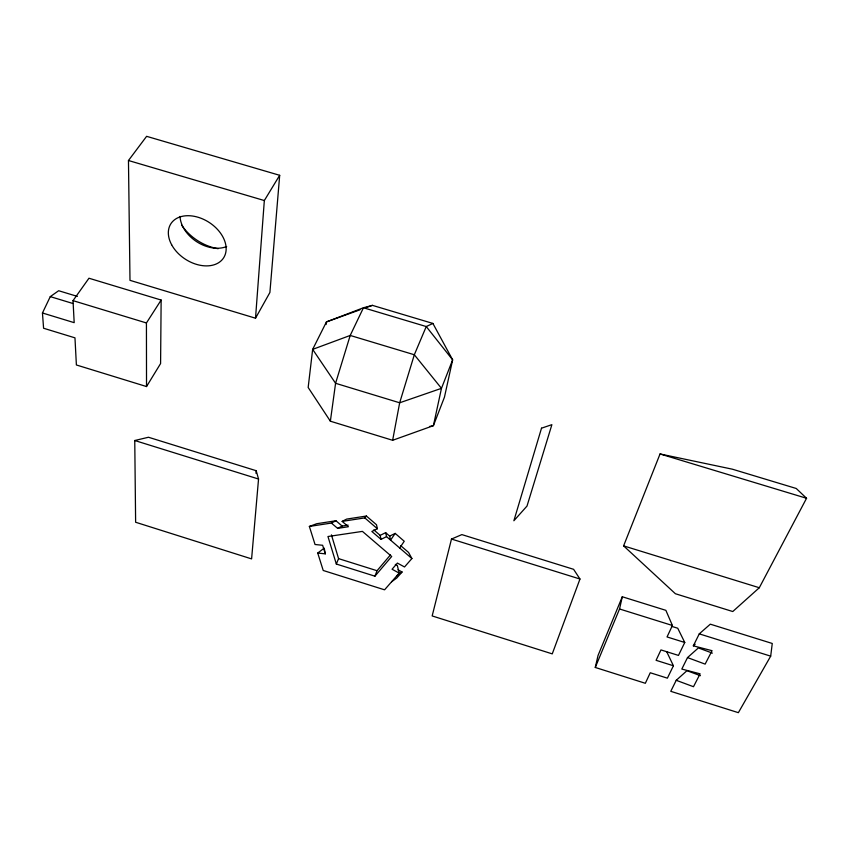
<?xml version="1.0" encoding="UTF-8"?>
<svg xmlns="http://www.w3.org/2000/svg" width="849" height="849" viewBox="0 0 849 849"><rect width="100%" height="100%" fill="white"/><g stroke="black" fill="none" stroke-linecap="round" stroke-linejoin="round"><path stroke-width="1.27" d="M42.45 312.984L74.181 322.662L73.025 300.642L88.965 278.228L161.14 300.047L160.588 363.563L146.527 386.55L76.389 364.974L74.967 337.849L43.586 328.245L42.45 312.984L50.282 296.619L58.666 290.729L77.386 296.407M255.517 318.205L264.336 200.544L279.682 175.308L146.612 136.328L128.464 160.514L129.993 280.34L255.517 318.205L269.897 292.491L279.682 175.308M255.974 473.317L256.186 470.707L148.49 437.256L134.758 440.514L135.628 522.252L251.601 558.897L258.542 479.027L256.186 470.707M326.112 324.53L326.441 321.909L363.457 307.762L372.403 305.353L432.894 323.437L452.644 359.849L444.452 397.173L433.404 425.667L392.641 440.291L330.367 421.2L308.166 387.484L312.655 349.374L326.441 321.909L359.976 309.821M770.69 656.15L772.261 643.468L710.305 624.174L699.268 633.863L693.325 645.845L712.056 650.684L705.137 664.12L687.51 657.582L681.811 669.065L700.117 673.83L693.484 686.714L676.229 680.304L670.774 691.319L738.365 712.672L770.69 656.15L699.268 633.863M330.367 421.2L335.578 383.292L350.202 335.451L363.457 307.762L426.251 326.547L452.644 359.849L441.469 388.343L433.404 425.667L429.626 426.453M392.641 440.291L399.667 402.787L414.323 354.755L426.251 326.547L432.894 323.437M595.276 667.463L619.547 608.977L622.285 596.762L665.871 610.335L672.408 625.48L667.038 636.941L684.761 642.481L678.468 655.417L660.957 649.92L656.086 660.32L673.427 665.765L667.388 678.16L650.26 672.758L645.336 683.286L595.276 667.463L598.046 655.449L622.285 596.762M451.488 539.051L432.162 615.939L552.253 653.879L579.973 579.018L573.606 569.318L461.867 534.605L451.488 539.051L579.973 579.018M374.929 576.184L391.697 556.477L362.427 531.389L327.958 536.515L336.321 564.033L374.929 576.184L377.041 570.719L390.444 554.917M623.601 545.875L660.044 453.96L732.411 469.2L796.245 488.483L806.55 498.278L759.303 587.731L732.761 611.535L675.38 593.727L623.601 545.875L759.303 587.731M336.321 564.033L338.571 558.631L331.418 534.859M146.527 386.55L146.431 322.96L161.14 300.047M399.677 547.987L404.241 541.259L395.178 533.405L389.659 536.122L385.648 532.652L380.172 535.369L373.793 529.872M395.178 533.405L390.572 540.134L389.659 536.122M317.738 553.06L325.294 553.845L322.641 545.281L315.043 544.506L309.365 526.444L331.386 523.058L337.637 528.365L348.408 526.73L342.158 521.392L364.805 517.901L366.407 516.033L376.521 524.767L377.359 528.736L371.851 531.474L381.031 539.37L386.539 536.653L411.903 558.536L404.527 566.973L397.385 563.078L392.068 569.244L399.179 573.096L384.565 589.822L323.214 570.475L317.738 553.06L324.222 548.104M398.022 569.796L402.055 571.982L396.78 577.999L391.58 581.798M676.229 680.304L686.968 670.689L700.425 675.687M687.51 657.582L698.387 647.925L712.385 653.114M693.325 645.845L695.151 644.242M396.844 575.771L402.055 571.982M337.637 528.365L342.136 526.04L348.111 525.138M342.158 521.392L346.668 519.089L366.407 516.033M331.386 523.058L335.939 520.755L342.136 526.04M309.365 526.444L316.688 523.727L335.939 520.755M366.184 307.593L372.403 305.353M128.464 160.514L264.336 200.544M660.044 453.96L806.55 498.278M73.025 300.642L146.431 322.96M50.282 296.619L73.014 303.528M134.758 440.514L258.542 479.027M619.547 608.977L672.408 625.48M671.485 626.286L677.746 628.239L684.761 642.481M338.571 558.631L377.041 570.719M395.294 564.373L397.321 565.466L399.179 573.096M364.805 517.901L377.359 528.736M400.686 545.642L408.571 552.455L411.903 558.536M666.656 651.618L673.427 665.765M385.648 532.652L386.539 536.653M380.172 535.369L381.031 539.37M324.435 549.25L325.294 553.845M218.14 248.704A41.718 29.694 33.5 0 1 181.718 225.25M226.662 246.507A30.935 21.894 33.3 0 1 196.809 241.785A30.935 21.894 33.3 0 1 180.03 216.421M541.513 428.183L513.878 520.755L527.006 506.057L551.892 424.659L541.513 428.183M350.202 335.451L312.655 349.374L335.578 383.292L399.667 402.787L441.469 388.343L414.323 354.755L350.202 335.451M171.647 244.767A31.392 21.894 33 0 0 221.674 260.272A31.392 21.894 33 0 0 198.433 217.365A31.392 21.894 33 0 0 171.647 244.767"/></g></svg>
